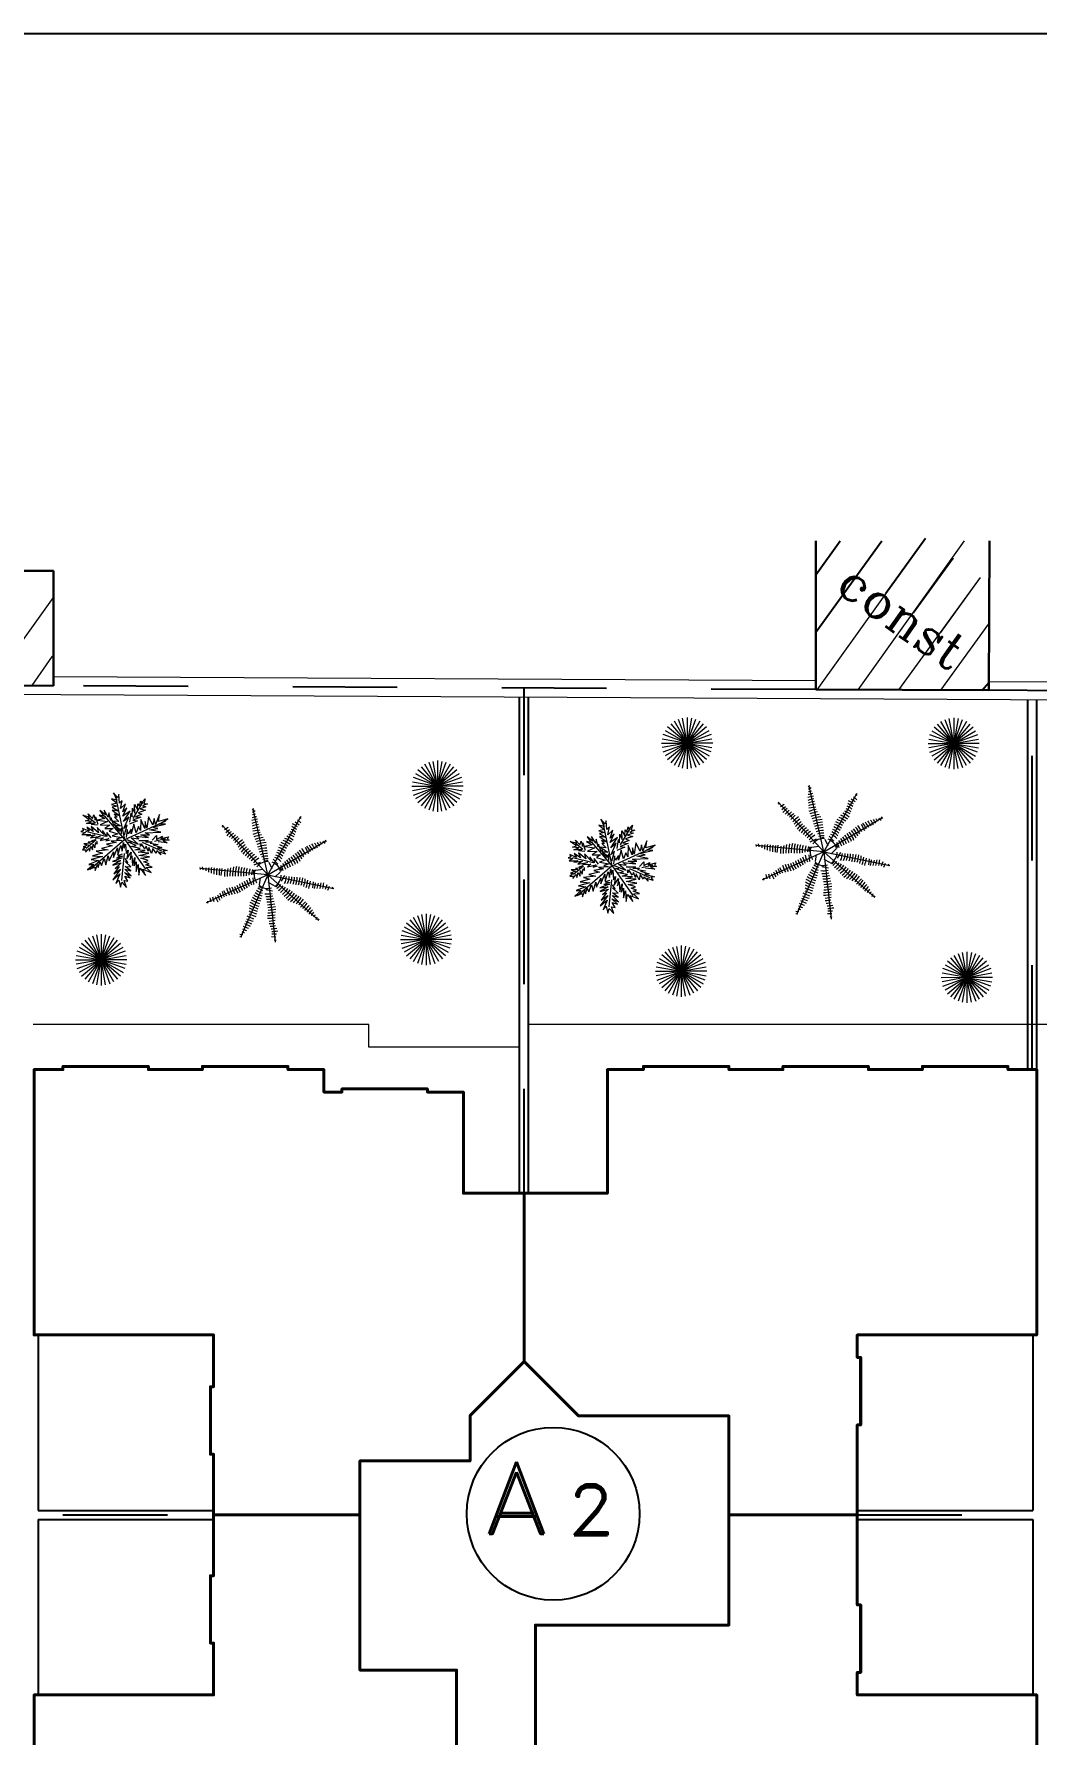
# Model space of a CAD drawing. Header units: millimetres. Extents: x 906 to 2482, y -1210 to -637.
# Drawn here: x 2056.714 to 2057.673, y -1199.803 to -1198.178 of the extents above; entities that cross this region are included whole.
import ezdxf
from ezdxf.enums import TextEntityAlignment as Align

# ---------------------------------------------------------------- set-up
doc = ezdxf.new("R2010")
doc.units = ezdxf.units.MM
for name, pattern in [('AXES', [2, 1.25, -0.25, 0.25, -0.25]), ('CONTINOUS', [0]), ('DASHDOT2', [0.5, 0.25, -0.125, 0, -0.125])]:
    doc.linetypes.add(name, pattern=pattern)
doc.layers.add('1', color=7, linetype='Continuous')
doc.layers.add('AXE', color=7, linetype='AXES')
for name, color, linetype, lineweight, true_color in [('autoblocan', 7, 'Continuous', 13, 0xe2d4c5), ('HACH', 7, 'Continuous', 5, 0xd1d1d1), ('VERDURE', 7, 'Continuous', 15, 0x00db00)]:
    doc.layers.add(name, color=color, linetype=linetype, lineweight=lineweight, true_color=true_color)
for name, color, linetype, lineweight in [('CLOTURE EXISTANT', 7, 'Continuous', 20), ('construction existante', 7, 'Continuous', 30), ('MUR 0.2', 7, 'Continuous', 20), ('MUR 0.25', 7, 'Continuous', 25), ('POLYGONE MASSE', 7, 'Continuous', 40), ('REVERS D EAU', 7, 'Continuous', 13), ('TEXTE', 7, 'Continuous', 20), ('vegetation', 3, 'Continuous', 15)]:
    doc.layers.add(name, color=color, linetype=linetype, lineweight=lineweight)
doc.styles.add('ATT', font='TXT')
doc.styles.add('BOLD', font='romand')
doc.styles.add('RR', font='COMPLEX')

# ---------------------------------------------------------------- blocks, each defined once
blk = doc.blocks.new('12PPLT15')
at = {"color": 0, "linetype": 'ByBlock'}
for p, q in [((0.01298016666657986, -0.001170333333334383), (-0.08820575000004283, 0.4906367500000215)), ((0.1048939999999448, 0.2327388333333147), (0.2179589999999507, 0.4156811666666727)), ((-0.3105245833334038, 0.1806510833333164), (-0.3943705833333979, 0.2454431666666892)), ((0.01298016666657986, -0.001170333333334383), (-0.2114339166666923, 0.2606884166666532)), ((0.01298016666657986, -0.001170333333334383), (0.4707673333332423, 0.2060597500000085)), ((-0.1974595833333979, 0.0320105000000126), (-0.4235896666666576, 0.08663908333335257)), ((0.3437279999999419, -0.02007724999998572), (0.4669560833333435, 0.00914266666666208)), ((-0.3041726666666591, -0.006102499999997235), (-0.414696916666685, -0.1001145000000179)), ((0.01298016666657986, -0.001170333333334383), (-0.3727739166666879, -0.3364149999999881)), ((0.005803333333346927, -0.158554416666675), (-0.02341575000002649, -0.4583765833333473)), ((0.01298016666657986, -0.001170333333334383), (0.2446372499999825, -0.3326037499999757)), ((0.2052550833333271, -0.03278158333336023), (0.4288443333332452, -0.131875333333312))]:
    blk.add_line(p, q, dxfattribs=at)
for points in [[(0.008344083333327035, 0.04852608333334274), (0.0413743333332377, 0.1615945833333399), (0.001992166666582307, 0.1222111666666592), (0.05661908333331667, 0.2479840833333355), (-0.0005486666667593454, 0.1997075833333497), (0.07313416666659123, 0.3127760833333468), (-0.006900583333390387, 0.2581475000000069), (0.03502233333324511, 0.3521594999999706), (-0.006900583333390387, 0.306423916666688), (0.02104808333331221, 0.3940838333333545), (-0.03357883333342215, 0.3419960833333562), (-0.0145230000000538, 0.4296559166666611), (-0.04628283333340732, 0.402976833333355), (-0.05263475000003837, 0.4969889166666803), (-0.06279791666668189, 0.4614167500000121), (-0.1110728333334237, 0.5160453333333521), (-0.0755018333334192, 0.43600808333332), (-0.1339399166666908, 0.4487124166666376), (-0.07169066666665458, 0.402976833333355), (-0.1339399166666908, 0.3877316666666388), (-0.06914991666667447, 0.3674047499999915), (-0.1263175833333889, 0.3585116666666863), (-0.05263475000003837, 0.3127760833333468), (-0.1263175833333889, 0.3229395833333228), (-0.04247158333339485, 0.2606884166666532), (-0.1047209166666789, 0.2810153333333574), (-0.07169066666665458, 0.2454431666666892), (-0.100909750000028, 0.2454431666666892), (-0.05263475000003837, 0.1997075833333497), (-0.1199655833333964, 0.2035189166666669), (-0.03357883333342215, 0.1488902500000222), (-0.0920170000000553, 0.1514311666666686), (-0.03993083333341474, 0.1133181666666587)], [(0.0693229999999403, 0.1908145833333492), (0.08329733333323475, 0.2899083333333579), (0.09600124999997206, 0.251795333333348), (0.09854208333331371, 0.348348250000015), (0.1252203333333455, 0.2899083333333579), (0.121409083333333, 0.3877316666666388), (0.1544393333332437, 0.3318325833333233), (0.1569801666665853, 0.3966246666666393), (0.1760359999999537, 0.3737569166666503), (0.1900103333332481, 0.4296559166666611), (0.1989030833333345, 0.4067881666666722), (0.2382853333332378, 0.4487124166666376), (0.2243109999999433, 0.3966246666666393), (0.2662339999999404, 0.3940838333333545), (0.209066249999978, 0.3737569166666503), (0.2471780833333241, 0.3610525833333327), (0.1823879999999463, 0.3381847499999822), (0.2446372499999825, 0.3229395833333228), (0.1607913333332363, 0.2962605000000167), (0.2027143333332333, 0.2810153333333574), (0.1341130833333182, 0.251795333333348), (0.1925511666665898, 0.2454431666666892), (0.1023532499999646, 0.2124119166666674), (0.1544393333332437, 0.2060597500000085), (0.06678216666659864, 0.1679467499999987)], [(-0.2889279166666938, 0.1577833333333274), (-0.3562587500000518, 0.1641354999999862), (-0.323228583333389, 0.1768398333333039), (-0.4108856666666725, 0.1768398333333039), (-0.3562587500000518, 0.1971667500000081), (-0.4274008333334223, 0.2060597500000085), (-0.3816666666666606, 0.2187640833333262), (-0.4528086666666695, 0.2683109999999829), (-0.379125833333319, 0.251795333333348), (-0.3943705833333979, 0.2835561666666422), (-0.3460956666667698, 0.2327388333333147), (-0.3308509166666909, 0.2708518333333245), (-0.3168765833333964, 0.2124119166666674), (-0.3105245833334038, 0.251795333333348), (-0.2851167500000429, 0.1704876666666451)], [(-0.02341575000002649, 0.05741916666664793), (-0.02341575000002649, 0.1260224999999764), (-0.05009400000005826, 0.08663908333335257), (-0.065338666666662, 0.1260224999999764), (-0.0755018333334192, 0.1031547499999874), (-0.09836891666668635, 0.1742989166666575), (-0.107261666666659, 0.155242416666681), (-0.1364807500000325, 0.2390909999999735), (-0.1428326666666635, 0.2098710833333257), (-0.1656997500000443, 0.293719666666675), (-0.1695109166666953, 0.2479840833333355), (-0.213974750000034, 0.3229395833333228), (-0.2012707500000488, 0.2708518333333245), (-0.2622496666666621, 0.3191282500000057), (-0.220326666666665, 0.2581475000000069), (-0.2724128333334193, 0.2683109999999829), (-0.2076227500000414, 0.2327388333333147), (-0.2889279166666938, 0.2124119166666674), (-0.1784037500000295, 0.1997075833333497), (-0.2597089166666819, 0.1615945833333399), (-0.1529958333334207, 0.1577833333333274), (-0.2076227500000414, 0.1196703333333176), (-0.1174248333334162, 0.1196703333333176), (-0.1593478333334133, 0.09045041666666975), (-0.065338666666662, 0.0612304166666604), (-0.1263175833333889, 0.03836266666667143), (-0.02087491666668484, 0.01930616666663809), (-0.07804266666676085, 0.002790500000003249), (-0.02087491666668484, -0.01245466666665607), (-0.1364807500000325, -0.02007724999998572), (-0.08185383333341179, -0.03532250000000658), (-0.1911076666666531, -0.05437891666667838), (-0.1263175833333889, -0.07089458333331322), (-0.2470049166666968, -0.1001145000000179), (-0.1695109166666953, -0.1166301666666527), (-0.3041726666666591, -0.131875333333312), (-0.2330306666666502, -0.1522022500000162), (-0.3435548333334282, -0.1814222500000255), (-0.2330306666666502, -0.190315250000026), (-0.3587995833333935, -0.223346499999991), (-0.2787647500000503, -0.2360508333333087), (-0.3854778333334252, -0.2779751666666925), (-0.3308509166666909, -0.2779751666666925), (-0.4007225833333905, -0.3389559166666913), (-0.3206877500000473, -0.309735916666682), (-0.3168765833333964, -0.3453080833333502), (-0.2914687500000355, -0.2779751666666925), (-0.281305583333392, -0.3135472499999992), (-0.2622496666666621, -0.2487551666666832), (-0.2470049166666968, -0.2906794166666486), (-0.213974750000034, -0.2131830833333197), (-0.1974595833333979, -0.2843273333333514), (-0.1695109166666953, -0.1839630833333104), (-0.1618885833333934, -0.2385917500000119), (-0.1136136666666516, -0.1394979166666417), (-0.1136136666666516, -0.2030195833333437), (-0.06914991666667447, -0.09376233333335904), (-0.065338666666662, -0.1712587499999927), (-0.02976766666665753, -0.06835375000002841), (-0.0145230000000538, -0.131875333333312), (-0.0005486666667593454, -0.03532250000000658), (0.005803333333346927, -0.09757366666667622), (0.02104808333331221, -0.05183808333333673), (0.02739999999994325, -0.158554416666675), (0.05026708333332408, -0.1191709999999944), (0.03756316666658677, -0.2169943333333322), (0.08329733333323475, -0.1420388333333449), (0.07313416666659123, -0.223346499999991), (0.09219008333332113, -0.1814222500000255), (0.09854208333331371, -0.2906794166666486), (0.1252203333333455, -0.2030195833333437), (0.1188683333332392, -0.2944907500000227), (0.1404649999999492, -0.2487551666666832), (0.1404649999999492, -0.3580124166666678), (0.16333208333333, -0.2805159999999773), (0.1696840833333226, -0.3973958333333485), (0.1823879999999463, -0.319899416666658), (0.2446372499999825, -0.3999366666666901), (0.2154182499999706, -0.3326037499999757), (0.3056161666665957, -0.3681758333333391), (0.2509892499999751, -0.3135472499999992), (0.3183200833333331, -0.309735916666682), (0.2471780833333241, -0.2843273333333514), (0.2827490833333286, -0.2716229999999769), (0.2243109999999433, -0.2487551666666832), (0.2738563333332422, -0.2360508333333087), (0.1925511666665898, -0.2093717500000025), (0.2865602499999795, -0.1941265833333432), (0.1696840833333226, -0.1776109166666515), (0.2802083333332348, -0.1522022500000162), (0.1607913333332363, -0.1420388333333449), (0.2408260833333316, -0.1229823333333115), (0.1252203333333455, -0.1166301666666527), (0.1823879999999463, -0.1001145000000179), (0.07948616666658381, -0.08105808333334608), (0.1379242499999691, -0.06835375000002841), (0.05026708333332408, -0.03278158333336023), (0.08964924999997947, -0.02897033333334775)], [(0.03756316666658677, 0.0002496666666615965), (0.16333208333333, -0.05183808333333673), (0.08329733333323475, 0.01549483333332091), (0.1696840833333226, 0.006601833333320428), (0.1341130833333182, 0.03582174999996823), (0.276397083333336, 0.01930616666663809), (0.1900103333332481, 0.05106699999998909), (0.2891010833333212, 0.05106699999998909), (0.2382853333332378, 0.07139391666663641), (0.4148699999999508, 0.0802869166666369), (0.2891010833333212, 0.1069659999999999), (0.3792989999999463, 0.1196703333333176), (0.3094273333332467, 0.1349154999999769), (0.4669560833333435, 0.1679467499999987), (0.3958140833333346, 0.1704876666666451), (0.4898231666666106, 0.2263866666666559), (0.389462083333342, 0.1997075833333497), (0.3996252499999855, 0.2746631666666417), (0.3538910833333375, 0.1641354999999862), (0.3411871666666002, 0.2327388333333147), (0.3246720833333256, 0.1615945833333399), (0.276397083333336, 0.251795333333348), (0.2573412499999677, 0.1260224999999764), (0.2382853333332378, 0.1971667500000081), (0.2344741666665868, 0.1196703333333176), (0.1925511666665898, 0.2225754166666434), (0.1861991666665972, 0.09934341666667024), (0.167143249999981, 0.1412676666666357), (0.1404649999999492, 0.07393474999997807), (0.1150571666665883, 0.1704876666666451), (0.08329733333323475, 0.0612304166666604), (0.08329733333323475, 0.1133181666666587), (0.05026708333332408, 0.0612304166666604), (0.0413743333332377, 0.1095068333333415), (0.02739999999994325, 0.02184699999997974)], [(-0.1364807500000325, 0.01549483333332091), (-0.1847556666666605, 0.07774608333335209), (-0.1847556666666605, 0.0320105000000126), (-0.2330306666666502, 0.09934341666667024), (-0.220326666666665, 0.05487825000000157), (-0.2952799166666864, 0.1323746666666352), (-0.2787647500000503, 0.07393474999997807), (-0.3587995833333935, 0.1412676666666357), (-0.3372029166666834, 0.08663908333335257), (-0.4083449166666924, 0.1349154999999769), (-0.3816666666666606, 0.09045041666666975), (-0.4566198333333205, 0.1222111666666592), (-0.4464567500000385, 0.09680258333332858), (-0.4756757500000504, 0.08663908333335257), (-0.4235896666666576, 0.07774608333335209), (-0.4655125833334068, 0.05487825000000157), (-0.368962750000037, 0.05487825000000157), (-0.4108856666666725, 0.03836266666667143), (-0.3143358333334163, 0.04852608333334274), (-0.3664219166666953, 0.01549483333332091), (-0.2597089166666819, 0.03582174999996823), (-0.3143358333334163, 0.01295399999997926), (-0.2241378333334296, 0.01549483333332091), (-0.2597089166666819, -0.01245466666665607), (-0.1656997500000443, 0.00914266666666208), (-0.1974595833333979, -0.01626600000003009), (-0.1491846666666561, -0.003561666666655583)], [(0.3183200833333331, -0.009913833333314415), (0.364054249999981, 0.04217391666668391), (0.3665949999999611, 0.0002496666666615965), (0.431385083333339, 0.03582174999996823), (0.4148699999999508, 0.00914266666666208), (0.4987159166665833, 0.0294695833333094), (0.4834712499999796, 0.002790500000003249), (0.5063383333332467, -0.009913833333314415), (0.43519624999999, -0.009913833333314415), (0.4860119999999597, -0.03913375000001906), (0.3831101666665973, -0.02897033333334775)], [(-0.3105245833334038, -0.003561666666655583), (-0.3562587500000518, -0.01626600000003009), (-0.3397436666666636, -0.02261816666668892), (-0.3943705833333979, -0.03278158333336023), (-0.3727739166666879, -0.04167466666666542), (-0.4401047500000459, -0.04802683333332425), (-0.3943705833333979, -0.06200158333331274), (-0.4502679166666894, -0.08359891666668773), (-0.4210488333334297, -0.08741025000000491), (-0.4566198333333205, -0.1166301666666527), (-0.414696916666685, -0.1166301666666527), (-0.4235896666666576, -0.1420388333333449), (-0.3854778333334252, -0.1001145000000179), (-0.379125833333319, -0.131875333333312), (-0.3626107500000444, -0.07470591666668724), (-0.3435548333334282, -0.1166301666666527), (-0.3397436666666636, -0.05437891666667838), (-0.3206877500000473, -0.09376233333335904), (-0.3079838333334237, -0.03532250000000658), (-0.2952799166666864, -0.05437891666667838), (-0.2952799166666864, -0.02007724999998572)], [(-0.01706375000003391, -0.1649065833333339), (-0.06279791666668189, -0.1814222500000255), (-0.01071175000004132, -0.1877744166666844), (-0.07804266666676085, -0.2093717500000025), (-0.0145230000000538, -0.2068309166666609), (-0.1237768333334088, -0.2449439166666707), (-0.02976766666665753, -0.2360508333333087), (-0.1199655833333964, -0.286868166666693), (-0.02722691666667743, -0.2614595000000008), (-0.0920170000000553, -0.3224402499999997), (-0.05009400000005826, -0.3033837500000232), (-0.107261666666659, -0.3846915000000308), (-0.03357883333342215, -0.3326037499999757), (-0.1199655833333964, -0.4482130833333144), (-0.03993083333341474, -0.3846915000000308), (-0.08439458333339189, -0.4901374166666983), (-0.05263475000003837, -0.4520244166666885), (-0.03357883333342215, -0.5295208333333221), (-0.02087491666668484, -0.4774330833333238), (0.03121116666659418, -0.5333320833333346), (0.005803333333346927, -0.4583765833333473), (0.04772633333334397, -0.4647287500000061), (0.01215533333333951, -0.4101001666666662), (0.07313416666659123, -0.4291566666666426), (0.008344083333327035, -0.3681758333333391), (0.08583808333332854, -0.4037480000000073), (0.01215533333333951, -0.3326037499999757), (0.07948616666658381, -0.3491193333333626), (0.01850724999997055, -0.3033837500000232), (0.07948616666658381, -0.3071950833333403), (0.01850724999997055, -0.2449439166666707), (0.04772633333334397, -0.2589186666666592), (0.01850724999997055, -0.2131830833333197)], [(0.1696840833333226, -0.01245466666665607), (0.2738563333332422, -0.01245466666665607), (0.2446372499999825, -0.02642941666664456), (0.3183200833333331, -0.02642941666664456), (0.2954529999999522, -0.04167466666666542), (0.3831101666665973, -0.05819024999999556), (0.3284832499999766, -0.06200158333331274), (0.4250331666665943, -0.08995108333334656), (0.3767581666666047, -0.09376233333335904), (0.4834712499999796, -0.1255231666666532), (0.4415482499999825, -0.131875333333312), (0.4707673333332423, -0.1649065833333339), (0.3996252499999855, -0.1420388333333449), (0.4123291666666091, -0.1712587499999927), (0.3704062499999736, -0.1229823333333115), (0.3602430833333301, -0.1522022500000162), (0.3246720833333256, -0.1001145000000179), (0.3119681666665883, -0.158554416666675), (0.2802083333332348, -0.08995108333334656), (0.2738563333332422, -0.131875333333312), (0.2509892499999751, -0.07470591666668724), (0.2344741666665868, -0.1064666666666767), (0.1989030833333345, -0.04802683333332425), (0.1861991666665972, -0.08105808333334608), (0.1823879999999463, -0.04548591666667789)]]:
    blk.add_lwpolyline(points, dxfattribs=at)
at = {"color": 0, "linetype": 'ByBlock', "style": 'ATT', "flags": 3}
blk.add_attdef('ITEM', (-1, -3.75), '', height=1, dxfattribs=at)
blk = doc.blocks.new('C3A9GA8P')
at = {"color": 0, "linetype": 'ByBlock'}
for p, q in [((120.6054096370403, 300.594236029604), (124.4846939671402, 302.56845609425)), ((155, 155.0000000000001), (53.86131097362124, 265.7743904611434)), ((121.4351211815001, 294.8436677122399), (127.04841086138, 298.5007780289479)), ((155, 155), (122.6671058398401, 301.4738336878938)), ((155, 155), (229.09913218874, 285.419778442106)), ((216.18537508394, 273.0417917861839), (224.9017274003604, 266.7804445696941)), ((221.3980955869401, 277.250238275948), (228.8326313862203, 270.9888910594639)), ((225.7562717451201, 284.0248106741119), (228.4053592138398, 280.329589366022)), ((54.15500347249144, 262.1640725062579), (58.48798082412316, 263.5416182234434)), ((59.2512541995211, 255.9257426712026), (67.50354717781141, 261.0615436911617)), ((61.64290543473697, 249.6676693839443), (70.29130150049951, 256.0225503552226)), ((82.3240021050596, 226.954298201661), (91.5405669173457, 236.7186543461531)), ((122.1659560221201, 252.9148261566679), (137.83746253154, 255.6399785698341)), ((154.9999999999999, 155), (284.313480222788, 231.0133135225104)), ((200.9744857474398, 246.3540823388719), (213.1090154428402, 240.605960304068)), ((277.6271134712878, 230.1361665977968), (282.8398339742355, 225.9277201080613)), ((282.83983397425, 232.7022925061801), (285.9161936153456, 229.6229414160887)), ((167.3908929988402, 190.3098924995179), (177.3890618323999, 179.3268736115899)), ((237.9762558749868, 216.4843767651633), (245.4107916742944, 202.4220067871478)), ((5.903140152311153, 167.2798939261897), (5.22431007924223, 171.5793801175045)), ((155, 155.0000000000001), (5.703692231580078, 169.5124941591073)), ((11.62865059060783, 166.2919731598138), (9.885133898524884, 172.7606381258827)), ((154.9999999999999, 155), (18.39372041535188, 93.04255994593268)), ((51.73118895857453, 154.0303138021947), (53.98217683700381, 169.7769205960707)), ((154.9999999999999, 155), (95.06270156441133, 17.49538096396884)), ((123.3897165646357, 156.2703777767308), (124.1035336715109, 165.3943537186478)), ((125.2472931607753, 177.6957963811665), (138.7823689249319, 183.8106805154318)), ((128.7392276568669, 165.9594884078847), (144.3897181195583, 168.1644994462134)), ((146.4400862841799, 185.455734365426), (155.3380846751602, 187.59631757681)), ((155.0000000000001, 155.0000000000001), (267.2530201413803, 55.50497766651966)), ((155.0000000000001, 155.0000000000001), (171.7113651663955, 5.933805729509004)), ((154.9999999999999, 155), (301.9344712558914, 124.829465421309)), ((157.3080679261402, 183.3621468275719), (164.2414255659201, 169.1590317734419)), ((182.6872367698312, 161.5692823254697), (171.3217969846825, 150.5862634375635)), ((181.3199658182209, 172.5523012134407), (186.1054141488136, 164.7512784519064)), ((192.410699863471, 154.1269173226406), (185.0548322637142, 141.2241542165537)), ((64.10927738717123, 108.1161195864), (57.67089800527981, 119.8989455967589)), ((124.2209229172075, 133.7168810657898), (122.5878909462015, 148.4791061859613)), ((144.0236841587472, 125.3294022791461), (135.5668490015668, 128.8277463124032)), ((136.4618821949803, 133.4111895078113), (139.2010596017498, 148.9770763291971)), ((165.730191059706, 119.1505127308853), (151.1858460327525, 122.1591854704634)), ((169.8035854521814, 130.6978929312624), (155.8459997280893, 138.1131290135842)), ((179.8265471742162, 135.3921843652565), (173.8861185029485, 128.4303039402328)), ((256.0897927021557, 139.5056296948184), (254.372779679122, 126.1887387613352)), ((286.1717359815489, 133.2861700328556), (282.9103419052529, 123.061563666422)), ((291.7850256614722, 129.6290597161067), (288.1275284977149, 120.6235333009958)), ((299.5747773832165, 127.5776458823636), (296.8790261264251, 123.9163278008256)), ((21.91809280551445, 92.20622850761356), (21.94693261258658, 96.75281988998097)), ((29.4259251281901, 95.12530103468072), (27.09158687461542, 104.560747840956)), ((36.11676738378929, 95.46604552883139), (32.74541778418103, 105.6549251800312)), ((239.11619036783, 95.08460846130737), (228.0394796729599, 83.66843343935153)), ((124.0104087764885, 56.48587481466677), (109.7300892842018, 63.49266060759595)), ((171.5024420581736, 54.06987017824889), (158.3067399554121, 51.58770099168476)), ((264.3526028860459, 61.59303702957305), (261.9609516508411, 55.33496374237336)), ((268.4039528751898, 57.42842174300171), (266.4259633649056, 53.55105804138509)), ((97.24766336120842, 16.99515579502463), (92.94883897336643, 17.67816433077189)), ((99.9565118705583, 22.1351555005765), (93.26566961501834, 22.47589999473473)), ((173.1396994238763, 17.06965830206207), (163.4447060636379, 17.7652841074227)), ((174.8832161159849, 23.53832326818491), (164.151211409706, 23.48051622863022)), ((173.5958545936575, 9.0272424296532), (169.2807012230253, 10.45964471972809))]:
    blk.add_line(p, q, dxfattribs=at)
for centre, radius, start, end in [((155, 155), 125.999999999993, 100.4195313904863, 106.2498037516669), ((155, 155), 119.9999999999935, 100.3724594128558, 107.0613626447849), ((155, 155), 113.9999999999984, 100.3204317126677, 107.6997640953407), ((155, 155), 132.0000000000006, 100.9274691369595, 105.1597636700285), ((155, 155), 137.9999999999979, 101.4793437111804, 104.1716791511813), ((155, 155), 126.0000000000186, 58.20867732734386, 64.13493741782239), ((155, 155.0000000000001), 126.0000000000186, 130.2086773273438, 136.1349374178224), ((155, 155.0000000000001), 120.0000000000056, 129.5209988735607, 135.6333260970768), ((155, 155.0000000000001), 114.0000000000065, 128.7584968907649, 134.8153334210355), ((155, 155.0000000000001), 108.0000000000351, 127.9080804511497, 134.5600439218175), ((155, 155.0000000000001), 96.00000000001312, 125.8735455782036, 135.8175862469761), ((155, 155.0000000000001), 90.00000000001832, 125.8133581798467, 136.785707915977), ((155, 155), 108.0000000000004, 100.262622148701, 108.4109691592478), ((155, 155), 95.99999999999655, 100.1199689473899, 110.0324330620087), ((155, 155), 90.00000000000068, 98.61819274479657, 109.974715033465), ((155, 155), 83.99999999999925, 96.88122344537307, 109.9087504213713), ((155, 155), 77.99999999999729, 94.8464603659733, 109.8326357720153), ((155, 155), 71.99999999999893, 92.78381962353879, 109.8615074974402), ((155, 155), 78.00000000000426, 54.91169633080685, 67.18847170390268), ((155, 155), 84.00000000002191, 54.32295015680424, 65.89760578194667), ((155, 155), 90.00000000001832, 53.81335817984674, 64.78570791597704), ((155, 155), 96.00000000001312, 53.87354557820358, 63.81758624697613), ((155, 155), 108.0000000000351, 55.90808045114969, 62.56004392181751), ((155, 155), 114.0000000000065, 56.7584968907649, 62.81533342103551), ((155, 155), 120.0000000000056, 57.52099887356067, 63.63332609707685), ((155, 155.0000000000001), 132.0000000000006, 28.92746913695951, 33.15976367002852), ((155, 155.0000000000001), 137.9999999999979, 29.47934371118043, 32.17167915118135), ((155, 155.0000000000001), 84.00000000002191, 126.3229501568042, 137.8976057819467), ((155, 155.0000000000001), 78.00000000000426, 126.9116963308068, 139.1884717039027), ((155, 155.0000000000001), 72.00000000001526, 126.3793537502808, 139.7700069426438), ((155, 155.0000000000001), 65.99999999999419, 125.4982050701429, 139.7327233753268), ((155, 155.0000000000001), 60.00000000000316, 124.437490780066, 139.6879828430709), ((155, 155.0000000000001), 54.00000000006172, 123.1355583821826, 139.6332995600479), ((155, 155.0000000000001), 47.99999999999469, 120.9103277405666, 139.5649447499844), ((155, 155.0000000000001), 42.00000000002417, 117.6038587180945, 139.477058693856), ((155, 155), 65.99999999999798, 92.34554560418007, 110.0508033883847), ((155, 155), 59.99999999999787, 91.81920781929118, 110.2779913758122), ((155, 155), 54.00000000000029, 91.17523700730368, 110.5557193178489), ((155, 155), 48.00000000000066, 90.36911736090934, 110.1574114140164), ((155, 155), 41.99999999999744, 89.33053821935485, 109.0605960322966), ((155, 155), 35.99999999999908, 87.94143871338005, 107.5930757269868), ((155, 155), 42.00000000002417, 45.60385871809451, 67.47705869385597), ((155, 155), 47.99999999999469, 48.91032774056665, 67.56494474998443), ((155, 155), 54.00000000006172, 51.13555838218266, 67.63329956004787), ((155, 155), 60.00000000000316, 52.43749078006596, 67.68798284307091), ((155, 155), 65.99999999999419, 53.49820507014289, 67.73272337532678), ((155, 155), 72.00000000001526, 54.37935375028081, 67.77000694264382), ((155, 155.0000000000001), 59.99999999999787, 19.81920781929118, 38.27799137581221), ((155, 155.0000000000001), 65.99999999999798, 20.34554560418006, 38.05080338838471), ((155, 155.0000000000001), 71.99999999999893, 20.78381962353879, 37.86150749744019), ((155, 155.0000000000001), 77.99999999999729, 22.8464603659733, 37.8326357720153), ((155, 155.0000000000001), 83.99999999999925, 24.88122344537307, 37.90875042137127), ((155, 155.0000000000001), 90.00000000000068, 26.61819274479657, 37.97471503346502), ((155, 155.0000000000001), 95.99999999999655, 28.11996894738989, 38.03243306200868), ((155, 155.0000000000001), 108.0000000000004, 28.26262214870102, 36.41096915924783), ((155, 155.0000000000001), 113.9999999999984, 28.32043171266771, 35.69976409534065), ((155, 155.0000000000001), 119.9999999999935, 28.37245941285579, 35.06136264478492), ((155, 155.0000000000001), 125.999999999993, 28.41953139048631, 34.24980375166685), ((155, 155.0000000000001), 137.9999999999979, 173.4793437111804, 176.1716791511814), ((155, 155.0000000000001), 132.0000000000006, 172.9274691369595, 177.1597636700285), ((155, 155.0000000000001), 125.999999999993, 172.4195313904863, 178.2498037516669), ((155, 155.0000000000001), 119.9999999999935, 172.3724594128558, 179.0613626447849), ((155, 155.0000000000001), 113.9999999999984, 172.3204317126677, 179.6997640953407), ((155, 155.0000000000001), 108.0000000000004, 172.262622148701, 180.4109691592479), ((155, 155.0000000000001), 95.99999999999655, 172.1199689473899, 182.0324330620087), ((155, 155.0000000000001), 90.00000000000068, 170.6181927447966, 181.974715033465), ((155, 155.0000000000001), 83.99999999999925, 168.8812234453731, 181.9087504213713), ((155, 155.0000000000001), 77.99999999999729, 166.8464603659733, 181.8326357720153), ((155, 155.0000000000001), 71.99999999999893, 164.7838196235388, 181.8615074974402), ((155, 155.0000000000001), 65.99999999999798, 164.3455456041801, 182.0508033883847), ((155, 155.0000000000001), 59.99999999999787, 163.8192078192912, 182.2779913758122), ((155, 155.0000000000001), 54.00000000000029, 163.1752370073037, 182.5557193178489), ((155, 155.0000000000001), 48.00000000000066, 162.3691173609093, 182.1574114140164), ((155, 155.0000000000001), 41.99999999999744, 161.3305382193548, 181.0605960322965), ((155, 155.0000000000001), 35.99999999999908, 159.9414387133801, 179.5930757269868), ((154.9999999999999, 155), 30.0000000000127, 157.9868336137785, 214.8342657444664), ((155, 155.0000000000001), 30.0000000000127, 85.98683361377844, 142.8342657444664), ((155, 155), 30.0000000000127, 13.98683361377844, 70.83426574446634), ((155, 155.0000000000001), 30.0000000000127, 301.9868336137785, 358.8342657444664), ((155, 155.0000000000001), 35.99999999999908, 15.94143871338006, 35.59307572698683), ((155, 155.0000000000001), 41.99999999999744, 17.33053821935485, 37.06059603229654), ((155, 155.0000000000001), 42.00000000002417, 333.6038587180944, 355.477058693856), ((155, 155.0000000000001), 48.00000000000066, 18.36911736090933, 38.15741141401638), ((155, 155.0000000000001), 54.00000000000029, 19.17523700730369, 38.55571931784896), ((155, 155.0000000000001), 47.99999999999469, 336.9103277405666, 355.5649447499844), ((154.9999999999999, 155), 114.0000000000065, 200.7584968907649, 206.8153334210355), ((154.9999999999999, 155), 108.0000000000351, 199.9080804511497, 206.5600439218175), ((154.9999999999999, 155), 96.00000000001312, 197.8735455782036, 207.8175862469761), ((154.9999999999999, 155), 90.00000000001832, 197.8133581798467, 208.785707915977), ((154.9999999999999, 155), 84.00000000002191, 198.3229501568042, 209.8976057819467), ((154.9999999999999, 155), 78.00000000000426, 198.9116963308068, 211.1884717039027), ((154.9999999999999, 155), 72.00000000001526, 198.3793537502808, 211.7700069426438), ((154.9999999999999, 155), 65.99999999999419, 197.4982050701429, 211.7327233753268), ((154.9999999999999, 155), 60.00000000000316, 196.437490780066, 211.6879828430709), ((154.9999999999999, 155), 54.00000000006172, 195.1355583821826, 211.6332995600479), ((154.9999999999999, 155), 47.99999999999469, 192.9103277405666, 211.5649447499844), ((154.9999999999999, 155), 42.00000000002417, 189.6038587180944, 211.477058693856), ((154.9999999999999, 155), 48.00000000000066, 234.3691173609093, 254.1574114140164), ((154.9999999999999, 155), 41.99999999999744, 233.3305382193548, 253.0605960322965), ((154.9999999999999, 155), 35.99999999999908, 231.9414387133801, 251.5930757269868), ((155.0000000000001, 155.0000000000001), 30.0000000000127, 229.9868336137784, 286.8342657444663), ((155.0000000000001, 155.0000000000001), 42.00000000002417, 261.6038587180945, 283.477058693856), ((155.0000000000001, 155.0000000000001), 35.99999999999908, 303.94143871338, 323.5930757269868), ((155.0000000000001, 155.0000000000001), 41.99999999999744, 305.3305382193549, 325.0605960322965), ((155.0000000000001, 155.0000000000001), 48.00000000000066, 306.3691173609093, 326.1574114140164), ((155.0000000000001, 155.0000000000001), 54.00000000000029, 307.1752370073037, 326.5557193178489), ((155.0000000000001, 155.0000000000001), 59.99999999999787, 307.8192078192912, 326.2779913758122), ((155.0000000000001, 155.0000000000001), 65.99999999999798, 308.3455456041801, 326.0508033883847), ((155.0000000000001, 155.0000000000001), 71.99999999999893, 308.7838196235388, 325.8615074974402), ((155, 155.0000000000001), 54.00000000006172, 339.1355583821826, 355.6332995600479), ((155, 155.0000000000001), 60.00000000000316, 340.437490780066, 355.6879828430709), ((155, 155.0000000000001), 65.99999999999419, 341.4982050701429, 355.7327233753268), ((155, 155.0000000000001), 72.00000000001526, 342.3793537502808, 355.7700069426438), ((155, 155.0000000000001), 78.00000000000426, 342.9116963308069, 355.1884717039027), ((155, 155.0000000000001), 84.00000000002191, 342.3229501568042, 353.8976057819467), ((155, 155.0000000000001), 90.00000000001832, 341.8133581798468, 352.7857079159771), ((155, 155.0000000000001), 96.00000000001312, 341.8735455782036, 351.8175862469761), ((155, 155.0000000000001), 108.0000000000351, 343.9080804511497, 350.5600439218175), ((155, 155.0000000000001), 114.0000000000065, 344.7584968907649, 350.8153334210356), ((155, 155.0000000000001), 120.0000000000056, 345.5209988735607, 351.6333260970769), ((155, 155.0000000000001), 126.0000000000186, 346.2086773273439, 352.1349374178224), ((154.9999999999999, 155), 126.0000000000186, 202.2086773273439, 208.1349374178224), ((154.9999999999999, 155), 120.0000000000056, 201.5209988735607, 207.6333260970768), ((154.9999999999999, 155), 83.99999999999925, 240.8812234453731, 253.9087504213713), ((154.9999999999999, 155), 77.99999999999729, 238.8464603659733, 253.8326357720153), ((154.9999999999999, 155), 71.99999999999893, 236.7838196235388, 253.8615074974402), ((154.9999999999999, 155), 65.99999999999798, 236.3455456041801, 254.0508033883847), ((154.9999999999999, 155), 59.99999999999787, 235.8192078192912, 254.2779913758122), ((154.9999999999999, 155), 54.00000000000029, 235.1752370073037, 254.555719317849), ((155.0000000000001, 155.0000000000001), 47.99999999999469, 264.9103277405666, 283.5649447499845), ((155.0000000000001, 155.0000000000001), 54.00000000006172, 267.1355583821826, 283.6332995600479), ((155.0000000000001, 155.0000000000001), 60.00000000000316, 268.437490780066, 283.6879828430709), ((155.0000000000001, 155.0000000000001), 65.99999999999419, 269.4982050701429, 283.7327233753268), ((155.0000000000001, 155.0000000000001), 72.00000000001526, 270.3793537502808, 283.7700069426438), ((155.0000000000001, 155.0000000000001), 78.00000000000426, 270.9116963308069, 283.1884717039027), ((155.0000000000001, 155.0000000000001), 77.99999999999729, 310.8464603659733, 325.8326357720153), ((155.0000000000001, 155.0000000000001), 83.99999999999925, 312.8812234453731, 325.9087504213713), ((155.0000000000001, 155.0000000000001), 90.00000000000068, 314.6181927447966, 325.974715033465), ((155.0000000000001, 155.0000000000001), 95.99999999999655, 316.1199689473899, 326.0324330620087), ((155.0000000000001, 155.0000000000001), 108.0000000000004, 316.262622148701, 324.4109691592478), ((155.0000000000001, 155.0000000000001), 113.9999999999984, 316.3204317126677, 323.6997640953407), ((155.0000000000001, 155.0000000000001), 119.9999999999935, 316.3724594128558, 323.0613626447849), ((155.0000000000001, 155.0000000000001), 125.999999999993, 316.4195313904863, 322.2498037516669), ((154.9999999999999, 155), 125.999999999993, 244.4195313904863, 250.2498037516669), ((154.9999999999999, 155), 119.9999999999935, 244.3724594128558, 251.061362644785), ((154.9999999999999, 155), 113.9999999999984, 244.3204317126677, 251.6997640953407), ((154.9999999999999, 155), 108.0000000000004, 244.262622148701, 252.4109691592478), ((154.9999999999999, 155), 95.99999999999655, 244.1199689473899, 254.0324330620086), ((154.9999999999999, 155), 90.00000000000068, 242.6181927447966, 253.974715033465), ((155.0000000000001, 155.0000000000001), 90.00000000001832, 269.8133581798467, 280.785707915977), ((155.0000000000001, 155.0000000000001), 96.00000000001312, 269.8735455782036, 279.8175862469761), ((155.0000000000001, 155.0000000000001), 84.00000000002191, 270.3229501568042, 281.8976057819467), ((155.0000000000001, 155.0000000000001), 108.0000000000351, 271.9080804511497, 278.5600439218176), ((155.0000000000001, 155.0000000000001), 114.0000000000065, 272.7584968907649, 278.8153334210355), ((155.0000000000001, 155.0000000000001), 132.0000000000006, 316.9274691369595, 321.1597636700285), ((155.0000000000001, 155.0000000000001), 137.9999999999979, 317.4793437111804, 320.1716791511814), ((154.9999999999999, 155), 137.9999999999979, 245.4793437111805, 248.1716791511814), ((154.9999999999999, 155), 132.0000000000006, 244.9274691369595, 249.1597636700285), ((155.0000000000001, 155.0000000000001), 120.0000000000056, 273.5209988735606, 279.6333260970769), ((155.0000000000001, 155.0000000000001), 126.0000000000186, 274.2086773273438, 280.1349374178224)]:
    blk.add_arc(centre, radius, start, end, dxfattribs=at)
blk = doc.blocks.new('arbre -5')
at = {"layer": 'vegetation', "linetype": 'Continuous'}
for p, q in [((-0.08711353135004174, -0.1855337537126616), (-0.08711353135004174, -0.1855337537126616)), ((-0.06996905342384707, -0.2565840359602589), (-0.06996905342384707, -0.2565840359602589)), ((0.1679864926991286, -0.224072636134224), (0.1679864926991286, -0.224072636134224))]:
    blk.add_line(p, q, dxfattribs=at)
for points in [[(-0.1816544498142321, 0.2164882724755444), (-0.0003066600038437173, 0.0007729200005996972), (-0.2164877046307083, 0.1816550177172758)], [(-0.0970333875156939, 0.2665274413884617), (0, 0.0002422500110697001), (-0.1409684164391365, 0.2441412573389243)], [(-3.077994915656745e-05, 0.285030781844398), (0, 0), (-0.04891910748847295, 0.2772873651410919)], [(0.04885241968440823, 0.2772907795733772), (-2.222998591605574e-05, 3.191997529938817e-05)], [(0.1409102732286556, 0.244148103200132), (-2.222998591605574e-05, 3.191997529938817e-05), (0.09696156105201226, 0.266541116143344)], [(0.2164244567247806, 0.1816744001407642), (-2.222998591605574e-05, 3.191997529938817e-05), (0.1815957205399172, 0.216502541792579)], [(-0.2850222299894085, 3.192003350704908e-05), (-0.001212960036355071, 0.0004554299812298268), (-0.27728278831637, -0.04883418072131462)], [(-0.2772788132715505, 0.04892081778962165), (0, 0.0002422500110697001)], [(-0.2665331418829737, -0.09694844801560976), (-2.222998591605574e-05, 3.191997529938817e-05), (-0.2441418277012417, -0.1408937457599677)], [(-0.2441424052231014, 0.140956447692588), (0, 0.0002422500110697001), (-0.2665280116925715, 0.09702197936712764)], [(-0.2164928518468514, -0.1815860304632224), (-2.222998591605574e-05, 3.191997529938817e-05), (-0.1816675471200142, -0.2164113352191634)], [(-0.1409610100381542, -0.2440808317624032), (-2.222998591605574e-05, 3.191997529938817e-05), (-0.09703452575195115, -0.266463040781673)], [(-0.04892594921693671, -0.2772223869687878), (-2.222998591605574e-05, 3.191997529938817e-05), (-3.078003646805882e-05, -0.2849669418646954)], [(0.2664704545022687, 0.09704877677722834), (-2.222998591605574e-05, 3.191997529938817e-05), (0.2440842704672832, 0.1409838057006709)], [(0.2849777700030245, 3.191994619555771e-05), (-2.222998591605574e-05, 3.191997529938817e-05), (0.2772314994072076, 0.04894133840571158)], [(0.04885583829309326, -0.2772263620281592), (-2.222998591605574e-05, 3.191997529938817e-05), (0.09696383726259228, -0.2664761380292475)], [(0.1409148342499975, -0.2440819869225379), (-2.222998591605574e-05, 3.191997529938817e-05), (0.1816042820719304, -0.2164301402517594)], [(0.216429009262356, -0.1816054130904377), (-2.222998591605574e-05, 3.191997529938817e-05), (0.244083692858112, -0.1409211124118883)], [(0.2664750070834998, -0.09697524560033344), (-2.222998591605574e-05, 3.191997529938817e-05), (0.2772349138540449, -0.04885412816656753)]]:
    blk.add_lwpolyline(points, dxfattribs=at)

msp = doc.modelspace()

# ---------------------------------------------------------------- hatches: boundary and pattern name
at = {"layer": 'autoblocan', "linetype": 'CONTINOUS'}
h = msp.add_hatch(dxfattribs=at)
h.set_pattern_fill('147', color=256, scale=0.01505775264632591, angle=90, pattern_type=2)
h.set_pattern_definition([(90, (2009.33502698727, -1162.779580329238), (-0.01129331448474443, 0.01129331448474443), [0.01505775264632591, -0.007528876323162957]), (135, (2009.331262549108, -1162.779580329238), (-0.02258662531145854, 3.054778288267055e-18), [0.005323668448108527, -0.01064733689621705]), (225, (2009.331262549108, -1162.764522576592), (-3.054778288267055e-18, -0.02258662531145854), [0.005323668448108528, -0.01064733689621706]), (180, (2009.316204796462, -1162.779580329238), (-2.766064287101343e-18, -0.02258662896948887), [0.007528876323162957, -0.01505775264632591]), (180, (2009.327498110946, -1162.775815891077), (-2.766064287101343e-18, -0.02258662896948887), [0.007528876323162957, -0.01505775264632591]), (180, (2009.327498110946, -1162.768287014753), (-2.766064287101343e-18, -0.02258662896948887), [0.007528876323162957, -0.01505775264632591]), (180, (2009.316204796462, -1162.764522576592), (-2.766064287101343e-18, -0.02258662896948887), [0.007528876323162957, -0.01505775264632591])])
edge = h.paths.add_edge_path()
edge.add_line((2055.881430212045, -1199.988225061278), (2055.756670062937, -1199.86346491217))
edge.add_line((2055.756670062936, -1199.86346491217), (2055.756670062936, -1199.757465037386))
edge.add_line((2055.756670062936, -1199.757465037386), (2055.711496804997, -1199.757465037386))
edge.add_line((2055.711496804997, -1199.757465037386), (2055.711496804997, -1199.686951587704))
edge.add_line((2055.711496804997, -1199.686951587704), (2055.668653274074, -1199.686951587704))
edge.add_line((2055.668653274074, -1199.686951587704), (2055.668409874722, -1199.80330210848))
edge.add_line((2055.668409874721, -1199.80330210848), (2055.465125095715, -1199.802438838829))
edge.add_arc((2055.464851051229, -1199.866971482579), 0.06453322562705721, 89.75668906222518, 164.296784975655)
edge.add_arc((2055.77547416974, -1199.954302510813), 0.3871993537624124, 164.2967849755345, 268.7940212454076)
edge.add_line((2055.767324883353, -1200.341416097097), (2055.776997697599, -1200.341619723464))
edge.add_arc((2055.779170840636, -1200.238389433789), 0.1032531610032558, 268.7940212453565, 358.7940576040249)
edge.add_line((2055.88240113169, -1200.240562511318), (2055.886561935402, -1200.042906895026))
edge.add_line((2055.886561935402, -1200.042906895026), (2056.183349022184, -1200.049154492921))
edge.add_line((2056.183349022184, -1200.049154492921), (2056.178821777333, -1200.264217599285))
edge.add_line((2056.178821777333, -1200.264217599285), (2056.243340709242, -1200.26557577274))
edge.add_line((2056.243340709242, -1200.26557577274), (2056.247867954094, -1200.050512666376))
edge.add_line((2056.247867954094, -1200.050512666376), (2056.446432427331, -1200.05469260223))
edge.add_line((2056.446432427331, -1200.05469260223), (2056.446432427331, -1200.015597939895))
edge.add_line((2056.446432427331, -1200.015597939895), (2056.436420039542, -1200.015597939895))
edge.add_line((2056.436420039542, -1200.015597939895), (2056.436420039542, -1200.000540187249))
edge.add_line((2056.436420039542, -1200.000540187249), (2056.296598050683, -1200.000540187249))
edge.add_line((2056.296598050683, -1200.000540187249), (2056.296603256364, -1199.926111794325))
edge.add_line((2056.296603256364, -1199.926111794325), (2056.227550102102, -1199.926111794325))
edge.add_line((2056.227550102102, -1199.926111794325), (2056.227550102102, -1199.952938673096))
edge.add_line((2056.227550102102, -1199.952938673096), (2056.173984835948, -1199.952938673096))
edge.add_line((2056.173984835948, -1199.952938673096), (2056.173984835948, -1199.939171455895))
edge.add_line((2056.173984835948, -1199.939171455895), (2056.169682620905, -1199.939171455895))
edge.add_line((2056.169682620905, -1199.939171455895), (2056.169682620905, -1199.973589133208))
edge.add_line((2056.169682620905, -1199.973589133208), (2056.135264986615, -1199.973589133208))
edge.add_line((2056.135264986615, -1199.973589133208), (2056.135264986615, -1199.999249522743))
edge.add_line((2056.135264986615, -1199.999249522743), (2055.90079474008, -1199.999249522733))
edge.add_line((2055.900794740081, -1199.999249522733), (2055.881430212045, -1199.999249522733))
edge.add_line((2055.881430212045, -1199.999249522733), (2055.881430212045, -1199.988225061278))
edge = h.paths.add_edge_path(flags=16)
edge.add_line((2055.800748236533, -1200.031046785738), (2055.796493693765, -1200.233155400135))
edge.add_arc((2055.77547416974, -1199.954302510813), 0.2796439777174061, 166.4213037414357, 274.31072021870835, ccw=False)
edge.add_line((2055.503646698688, -1199.888647501443), (2055.659008712957, -1199.889307262161))
edge.add_line((2055.659008712957, -1199.889307262161), (2055.800748236533, -1200.031046785738))
h.paths.add_polyline_path([(2057.925464835144, -1200.019900327025), (2057.395813993865, -1200.019900327025), (2057.395813993865, -1199.951064747552), (2057.3377340908, -1199.951064747552), (2057.3377340908, -1199.998388477417), (2057.188017007345, -1199.998388477417), (2057.188017007345, -1200.012156502301), (2057.097142387173, -1200.012154040997), (2057.097142387173, -1200.032804261755), (2057.092840172131, -1200.032804261755), (2057.058422537841, -1200.032804261755), (2057.054120322799, -1200.032804261755), (2057.054120322799, -1199.998388477417), (2056.991443074897, -1199.998388477417), (2056.991405779935, -1200.019900154937), (2056.713697798986, -1200.019900154937), (2056.713697798986, -1200.015597939895), (2056.446432427331, -1200.015597939895), (2056.446432427331, -1200.05469260223), (2057.039300185513, -1200.06717292743), (2057.034772940662, -1200.282236033794), (2057.099291872571, -1200.28359420725), (2057.103819117422, -1200.068531100885), (2057.925464835144, -1200.085827379212)])
h.paths.add_polyline_path([(2058.684326943746, -1200.055178017124), (2058.647758571031, -1200.055178017124), (2058.647758571031, -1200.033666941915), (2058.52514544234, -1200.033666941915), (2058.52514544234, -1200.055178017124), (2058.374567915876, -1200.055178017124), (2058.374567915876, -1199.99245563683), (2058.180968238995, -1199.99245563683), (2058.180968238995, -1199.966642647735), (2058.084168400555, -1199.966642647735), (2058.084168400555, -1200.032806362969), (2057.940044196653, -1200.032806362969), (2057.940044196654, -1200.019900327025), (2057.925464835144, -1200.019900327025), (2057.925464835144, -1200.085827379212), (2058.093109406696, -1200.089356427203), (2058.088582161845, -1200.304419533566), (2058.153101093754, -1200.305777707022), (2058.157628338606, -1200.090714600658), (2058.684326943746, -1200.10180201397)])

# ---------------------------------------------------------------- linework, layer by layer
at = {"layer": '1', "color": 8, "linetype": 'Continuous'}
for points in [[(2057.46156572846, -1198.749810089938), (2057.524873846392, -1198.66248858003)], [(2057.46156572846, -1198.69476880426), (2057.485005517601, -1198.66248858003)], [(2057.528525231282, -1198.712462295456), (2057.566600264624, -1198.659945027374)], [(2057.554783886834, -1198.731171553119), (2057.592858920176, -1198.678736328278)], [(2057.620430482692, -1198.805516324326), (2057.62699514658, -1198.797884926218)], [(2057.620430482692, -1198.805516324326), (2057.62699514658, -1198.797884926218)]]:
    msp.add_lwpolyline(points, dxfattribs=at)
at = {"layer": '1', "linetype": 'Continuous', "extrusion": (0, 0, -1)}
for centre, radius, start, end in [((-2057.210620712041, -1199.59286085512), 0.08260246426947677, 0, 180), ((-2057.210620712041, -1199.592860772517), 0.08260246426951748, 180.000057295825, 359.9999427041751)]:
    msp.add_arc(centre, radius, start, end, dxfattribs=at)
at = {"layer": 'AXE', "linetype": 'DASHDOT2', "ltscale": 0.1}
for p, q in [((2057.46156572846, -1198.804613676588), (2056.732888553159, -1198.800921085418)), ((2057.182854349296, -1199.286371808773), (2057.182854349296, -1198.803201299183)), ((2058.300529153827, -1198.80879865627), (2057.62699514658, -1198.805352194822)), ((2057.668574427516, -1199.168062288766), (2057.668574427516, -1198.805564955258)), ((2056.541824308066, -1199.593980865798), (2056.885999532392, -1199.593980865798)), ((2057.501218262389, -1199.593980865798), (2057.845393486715, -1199.593980865798))]:
    msp.add_line(p, q, dxfattribs=at)
at = {"layer": 'CLOTURE EXISTANT'}
for p, q in [((2057.46156572846, -1198.796243760246), (2056.732888553159, -1198.792475871895)), ((2058.300529153827, -1198.817743004364), (2056.482118590539, -1198.80822426754)), ((2058.300529153827, -1198.800182524162), (2057.62699514658, -1198.797146407984))]:
    msp.add_line(p, q, dxfattribs=at)
at = {"layer": 'construction existante'}
for p, q in [((2057.46156572846, -1198.66248858003), (2057.46156572846, -1198.804613676588)), ((2057.62765368146, -1198.66248858003), (2057.62699514658, -1198.805352194822)), ((2056.732888553159, -1198.691209181061), (2056.623915210058, -1198.691045094579)), ((2056.732888553159, -1198.691209181061), (2056.732888553159, -1198.800921085418)), ((2056.732888553159, -1198.800921085418), (2056.622602260071, -1198.800510783169)), ((2057.62699514658, -1198.805352194822), (2057.46156572846, -1198.804613676588))]:
    msp.add_line(p, q, dxfattribs=at)
at = {"layer": 'HACH'}
for p, q in [((2056.672712955103, -1198.800697198147), (2056.732888553159, -1198.716729318379)), ((2056.731575603172, -1198.772693047908), (2056.712104853446, -1198.800843731591))]:
    msp.add_line(p, q, dxfattribs=at)
for points in [[(2057.462878635424, -1198.804859849333), (2057.564948517928, -1198.66248858003)], [(2057.502266618752, -1198.805023978837), (2057.603838954675, -1198.66248858003)], [(2057.541163134179, -1198.804969019284), (2057.619117532705, -1198.697445628963)], [(2057.581042542386, -1198.749962897045), (2057.619117532705, -1198.697445628963)], [(2057.581042542386, -1198.805352194822), (2057.62699514658, -1198.741921196689)], [(2057.581042542386, -1198.805352194822), (2057.62699514658, -1198.741921196689)]]:
    msp.add_lwpolyline(points, dxfattribs=at)
at = {"layer": 'MUR 0.2'}
for p, q in [((2056.714343131242, -1199.421892264125), (2056.714343131242, -1199.168061103415)), ((2057.672876642558, -1199.421891963286), (2057.672876456504, -1199.168061576974))]:
    msp.add_line(p, q, dxfattribs=at)
at = {"layer": 'MUR 0.25'}
for p, q in [((2057.178552134254, -1199.286371808772), (2057.178552134254, -1198.811920522375)), ((2057.187156564337, -1199.286371808772), (2057.187156564337, -1198.811920522375)), ((2057.664272212474, -1199.168062288766), (2057.664272212474, -1198.814413130953)), ((2057.672876642558, -1199.168062288766), (2057.672876642558, -1198.814458172104))]:
    msp.add_line(p, q, dxfattribs=at)
at = {"layer": 'MUR 0.25', "linetype": 'Continuous'}
for p, q in [((2056.71821512478, -1199.421892264125), (2056.71821512478, -1199.589678650756)), ((2057.66900464902, -1199.421892264125), (2057.66900464902, -1199.589678650756)), ((2056.71821512478, -1199.589678650756), (2056.886001511411, -1199.589678650756)), ((2057.501218262389, -1199.589678650756), (2057.66900464902, -1199.589678650756)), ((2056.71821512478, -1199.598283080839), (2056.886001511411, -1199.598283080839)), ((2056.71821512478, -1199.598283080839), (2056.71821512478, -1199.76606946747)), ((2057.501218262389, -1199.598283080839), (2057.66900464902, -1199.598283080839)), ((2057.66900464902, -1199.598283080839), (2057.66900464902, -1199.76606946747))]:
    msp.add_line(p, q, dxfattribs=at)
at = {"layer": 'MUR 0.25', "color": 7}
msp.add_lwpolyline([(2059.336686247098, -1198.177684526005), (2054.329835464556, -1198.177684526005), (2054.329835464556, -1200.720991789033), (2059.336686247098, -1200.720991789033)], close=True, dxfattribs=at)
msp.add_lwpolyline([(2059.336686247098, -1198.177684526005), (2054.329835464556, -1198.177684526005), (2054.329835464556, -1200.720991789033), (2059.336686247098, -1200.720991789033)], close=True, dxfattribs=at)
at = {"layer": 'POLYGONE MASSE'}
for points in [[(2057.672876642558, -1200.019900327025), (2057.672876642558, -1199.766069166315), (2057.501218262389, -1199.766069166315), (2057.501218262389, -1199.744558563324), (2057.504660292556, -1199.744558563324), (2057.504660292556, -1199.680025165608), (2057.501218262389, -1199.680025165608), (2057.501218262389, -1199.593980564642), (2057.501218262389, -1199.507936736024), (2057.504660034423, -1199.507936736024), (2057.504660034423, -1199.443403338309), (2057.501218262389, -1199.443403338308), (2057.501218262389, -1199.421892264125), (2057.672876642558, -1199.42189196297), (2057.672876642558, -1199.16806080226), (2057.64534246629, -1199.16806080226), (2057.64534246629, -1199.165048993598), (2057.563600380496, -1199.165049251731), (2057.563600380496, -1199.16806080226), (2057.511973799994, -1199.16806080226), (2057.511973972082, -1199.165049251731), (2057.430231714199, -1199.165049251731), (2057.430231714199, -1199.16806080226), (2057.378605133697, -1199.168061877814), (2057.378605133697, -1199.165050069151), (2057.296863047904, -1199.16505002613), (2057.296863047904, -1199.168061877814), (2057.262445327569, -1199.168061877814), (2057.262445327569, -1199.286371808772), (2057.182854349296, -1199.286371808772), (2057.124774446231, -1199.286371808772), (2057.124774446231, -1199.189573254178), (2057.090356725897, -1199.189573254178), (2057.090356725897, -1199.186561703649), (2057.008614640103, -1199.186561703649), (2057.008614640103, -1199.189573254178), (2056.991405779935, -1199.189573254178), (2056.991405779935, -1199.168061103415), (2056.9569880596, -1199.168061576659), (2056.9569880596, -1199.16505002613), (2056.875245973806, -1199.16505002613), (2056.875245973806, -1199.168061576659), (2056.823619393304, -1199.168061576659), (2056.823619393304, -1199.16505002613), (2056.74187730751, -1199.16505002613), (2056.74187730751, -1199.168062049902), (2056.714343131242, -1199.168062049902), (2056.714343131242, -1199.421892264125), (2056.886001511411, -1199.421892264125), (2056.886001511411, -1199.471367565018), (2056.882989960881, -1199.471367565018), (2056.882989960881, -1199.535900962733), (2056.886001511411, -1199.535900962733), (2056.886001511411, -1199.589678650756), (2056.886001511411, -1199.593980865798), (2056.886001511411, -1199.652060768862), (2056.882989702749, -1199.652060768862), (2056.882989960881, -1199.716594166578), (2056.886001511411, -1199.716594166578), (2056.886001511411, -1199.76606946747), (2056.714336763965, -1199.76606946747), (2056.714343131242, -1200.016458856147)], [(2056.714343134033, -1200.016459744422), (2056.714343134033, -1199.766070355745), (2056.886001514201, -1199.766070355745), (2056.886001514201, -1199.716595054853), (2056.882989963672, -1199.716595054853), (2056.882989963672, -1199.652061657137), (2056.886001514201, -1199.652061657137), (2056.886001514201, -1199.593981754073), (2057.025838130591, -1199.593981754073), (2057.025838130591, -1199.7424082063), (2057.118321126459, -1199.7424082063), (2057.118321126459, -1199.927402043104)], [(2057.193609888705, -1199.930635430659), (2057.193609888705, -1199.699393270503), (2057.378605135503, -1199.699393270503), (2057.378605135503, -1199.593988667539), (2057.501220243214, -1199.593988667539), (2057.501218264195, -1199.680033268505), (2057.504229814724, -1199.680033268505), (2057.504229814724, -1199.744566666221), (2057.501218264195, -1199.744566666221), (2057.501218264195, -1199.766077269212), (2057.672876644363, -1199.766077269212), (2057.672876644363, -1200.019908429922)]]:
    msp.add_lwpolyline(points, dxfattribs=at)
for points in [[(2056.714343133048, -1199.168062049902), (2056.741877309315, -1199.168062049902), (2056.741877309315, -1199.165050972617), (2056.82361939511, -1199.165050972617), (2056.82361939511, -1199.168062523146), (2056.875245975612, -1199.168062523146), (2056.875245975612, -1199.165050972617), (2056.956988061406, -1199.165050972617), (2056.956988061406, -1199.168062523146), (2056.99140578174, -1199.168062523146), (2056.99140578174, -1199.189574200665), (2057.008614641908, -1199.189574200665), (2057.008614641908, -1199.186562650141), (2057.090356727702, -1199.186562650141), (2057.090356727702, -1199.189574200665), (2057.124774448036, -1199.189574200665), (2057.124774448036, -1199.28637275526), (2057.182854351101, -1199.28637275526), (2057.182854351101, -1199.447352091655), (2057.131227770599, -1199.498978672157), (2057.131227770599, -1199.542355325246), (2057.025838129606, -1199.542355325246), (2057.025838129606, -1199.593981812285), (2056.886001513216, -1199.593981812285), (2056.886001513216, -1199.53590190922), (2056.882989704554, -1199.53590190922), (2056.882989704554, -1199.471368511505), (2056.886001513216, -1199.471368511505), (2056.886001513216, -1199.421893210613), (2056.714343133048, -1199.4218941571)], [(2057.672876642558, -1199.42189196297), (2057.672876642558, -1199.16806080226), (2057.64534246629, -1199.16806080226), (2057.64534246629, -1199.165048993598), (2057.563600380496, -1199.165049251731), (2057.563600380496, -1199.16806080226), (2057.511973972082, -1199.16806080226), (2057.511973972082, -1199.165049251731), (2057.430231714199, -1199.165049251731), (2057.430231714199, -1199.16806080226), (2057.378605133697, -1199.168061877814), (2057.378605133697, -1199.165050069151), (2057.296863047904, -1199.165050069151), (2057.296863047904, -1199.168061877814), (2057.262445327569, -1199.168061877814), (2057.262445327569, -1199.286371808772), (2057.182854349296, -1199.286371920973), (2057.182854349296, -1199.447351145168), (2057.23483537229, -1199.499332168162), (2057.378605133697, -1199.499332168162), (2057.378605133697, -1199.593980564642), (2057.501220241408, -1199.593980564642), (2057.501218262389, -1199.507936736024), (2057.504230071051, -1199.507936736024), (2057.504230071051, -1199.443403338309), (2057.501218262389, -1199.443403338309), (2057.501218262389, -1199.42189196297)]]:
    msp.add_lwpolyline(points, close=True, dxfattribs=at)
at = {"layer": 'REVERS D EAU'}
for points in [[(2056.895459962431, -1199.125039426241), (2056.713482688234, -1199.125039426241)], [(2057.178552134254, -1199.14655110376), (2057.034421563075, -1199.14655110376), (2057.034421563075, -1199.125038806027), (2056.756498471374, -1199.125040046454)], [(2057.715892425697, -1199.125038651842), (2057.715892425697, -1199.1250385391), (2057.187156564337, -1199.125039924676)]]:
    msp.add_lwpolyline(points, dxfattribs=at)

# ---------------------------------------------------------------- block references
at = {"layer": 'VERDURE'}
for name, p, xscale, yscale, zscale in [('arbre -5', (2057.338561141441, -1198.855926790817), 0.0860443008361481, 0.0860443008361481, 0.0860443008361481), ('arbre -5', (2057.593451515926, -1198.856302477508), 0.0860443008361481, 0.0860443008361481, 0.0860443008361481), ('arbre -5', (2057.099964633612, -1198.897129197749), 0.0860443008361481, 0.0860443008361481, 0.0860443008361481), ('12PPLT15', (2056.799927576134, -1198.947889777646), 0.0860443008361481, 0.0860443008361481, 0.0860443008361481), ('C3A9GA8P', (2057.402514998309, -1199.026608955646), 0.0004302215041807406, 0.0004302215041807406, 0.0004302215041807406), ('C3A9GA8P', (2056.871010857086, -1199.048640580594), 0.0004302215041807406, 0.0004302215041807406, 0.0004302215041807406), ('12PPLT15', (2057.265799288003, -1198.973019616134), 0.0860443008361481, 0.0860443008361481, 0.0860443008361481), ('arbre -5', (2057.089107575392, -1199.043563644767), 0.0860443008361481, 0.0860443008361481, 0.0860443008361481), ('arbre -5', (2056.778470320072, -1199.063019625636), 0.0860443008361481, 0.0860443008361481, 0.0860443008361481), ('arbre -5', (2057.332998077605, -1199.074051912303), 0.0860443008361481, 0.0860443008361481, 0.0860443008361481), ('arbre -5', (2057.606165234618, -1199.07985972641), 0.0860443008361481, 0.0860443008361481, 0.0860443008361481)]:
    msp.add_blockref(name, p, dxfattribs=dict(at, xscale=xscale, yscale=yscale, zscale=zscale))

# ---------------------------------------------------------------- texts
at = {"layer": '1', "color": 7, "linetype": 'Continuous', "style": 'RR'}
msp.add_text('const', height=0.03441772033445924, rotation=324.7772000000163, dxfattribs=at).set_placement((2057.534871620605, -1198.748733940179), align=Align.CENTER)
at = {"layer": 'TEXTE', "linetype": 'Continuous', "style": 'BOLD', "width": 1.111111}
for s, height, p in [('A', 0.06883544066891849, (2057.142792327773, -1199.611944233403)), ('2', 0.04818480846824294, (2057.223623935798, -1199.613174494816))]:
    msp.add_text(s, height=height, dxfattribs=at).set_placement(p)

doc.saveas('drawing.dxf')
